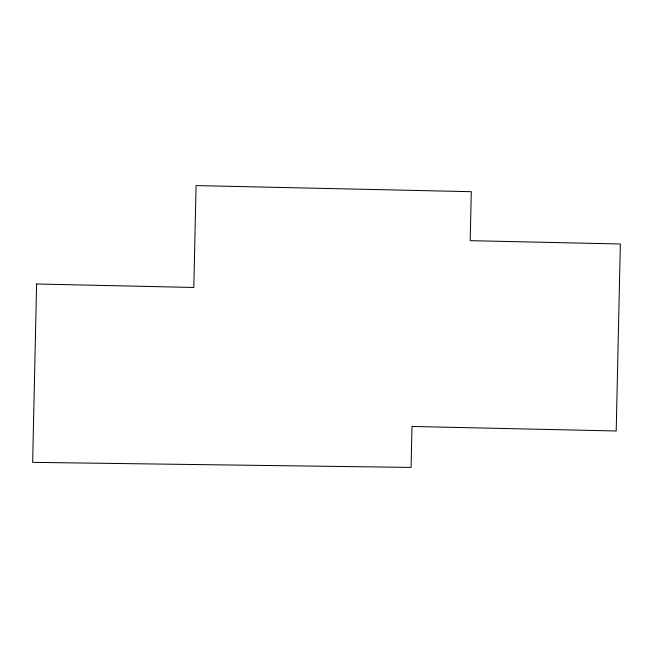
<?xml version="1.0" encoding="UTF-8"?>
<svg xmlns="http://www.w3.org/2000/svg" width="653" height="653" viewBox="0 0 653 653"><rect width="100%" height="100%" fill="white"/><g stroke="black" fill="none" stroke-linecap="round" stroke-linejoin="round"><path stroke-width="0.98" d="M36.609 283.99L32.65 462.365L411.08 467.417L411.986 426.458L616.203 430.988L620.35 243.993L470.201 240.663L471.286 191.688L196.071 185.583L193.81 287.475L36.609 283.99"/></g></svg>
